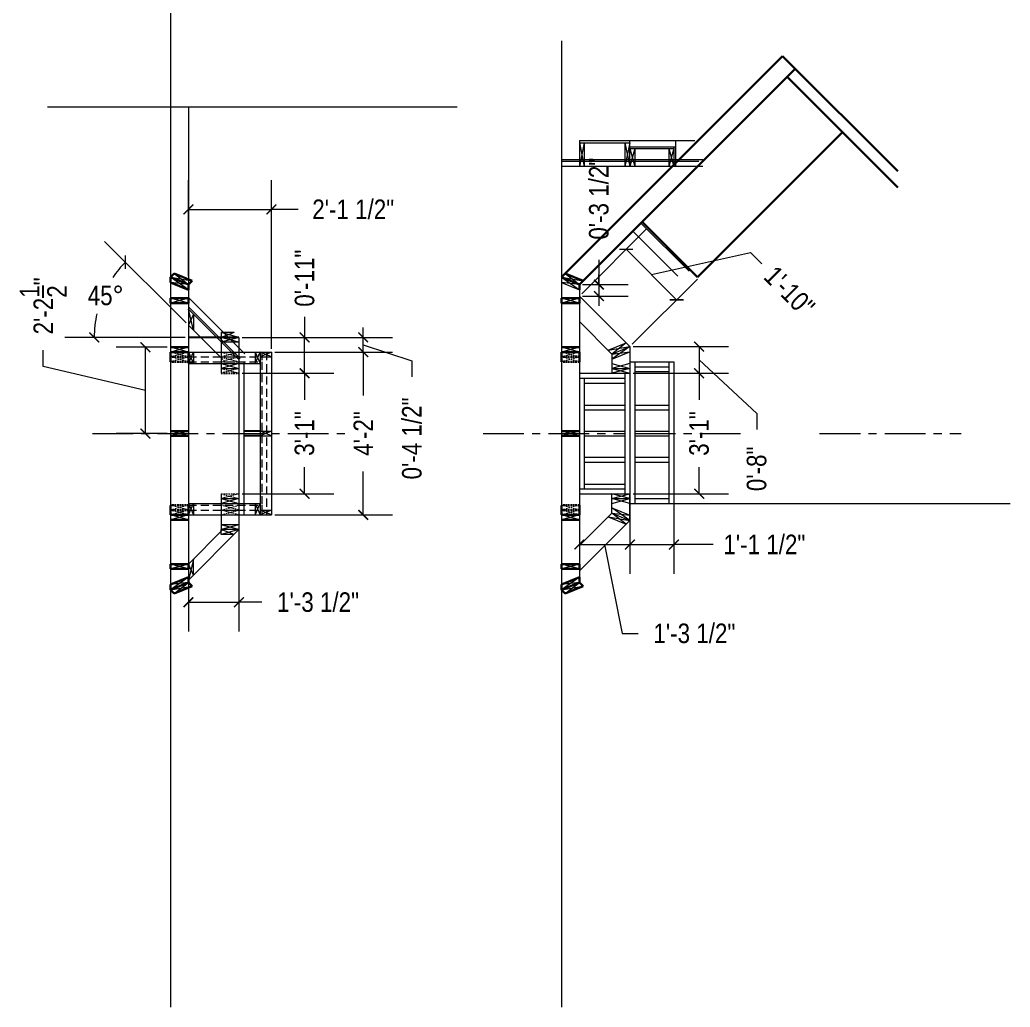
# Model space of a CAD drawing. Header units: inches. Extents: x 22832 to 50984, y 11340 to 27275.
# Drawn here: x 25992.9 to 26296.9, y 12463.8 to 12766.9 of the extents above; entities that cross this region are included whole.
import ezdxf

# ---------------------------------------------------------------- set-up
doc = ezdxf.new("R2010")
doc.units = ezdxf.units.IN
doc.header["$MEASUREMENT"] = 0
doc.linetypes.add('CENTER', pattern=[2, 1.25, -0.25, 0.25, -0.25])
doc.linetypes.add('HIDDEN', pattern=[0.375, 0.25, -0.125])
doc.layers.get('0').update_dxf_attribs({"color": 8, "lineweight": 9})
for name, color, linetype, lineweight in [('BOTTOM PLATES', 7, 'Continuous', 20), ('BOTTOM PLATES @ 1', 7, 'Continuous', 20), ('FIREPLACE FRONT ELEV', 7, 'Continuous', 20), ('WALL FRAMING', 7, 'Continuous', 30)]:
    doc.layers.add(name, color=color, linetype=linetype, lineweight=lineweight)
doc.layers.add('DIMENSIONS', color=3, linetype='Continuous')
doc.layers.add('DIMENSIONS @ 1', color=3, linetype='Continuous')
doc.styles.add('ARCHENTLTD', font='technical.ttf', dxfattribs={"height": 6})
doc.dimstyles.new('ARCHENTLTD', dxfattribs={"dimscale": 0.05, "dimtxt": 6, "dimasz": 3, "dimexe": 9, "dimexo": 1, "dimgap": 2.5, "dimtad": 0, "dimdec": 1, "dimzin": 1, "dimdsep": 46, "dimlunit": 4, "dimtxsty": 'ARCHENTLTD', "dimblk": 'ARCHTICK', "dimcen": 6, "dimclrd": 256, "dimclre": 256, "dimclrt": 256, "dimazin": 0, "dimtfac": 1, "dimtdec": 1, "dimtofl": 0, "dimtmove": 1, "dimatfit": 3, "dimldrblk": 'ARCHTICK', "dimfxl": 1, "dimfrac": 2, "dimtolj": 1, "dimtzin": 0, "dimlwd": 9, "dimlwe": 9, "dimarcsym": 0})

# ---------------------------------------------------------------- blocks, each defined once
blk = doc.blocks.new('_ArchTick')
at = {"color": 0, "linetype": 'ByBlock', "const_width": 0.15}
blk.add_lwpolyline([(-0.5, -0.5), (0.5, 0.5)], dxfattribs=at)
blk = doc.blocks.new('*D75')
at = {"layer": 'DIMENSIONS', "color": 3, "lineweight": 9}
for p, q in [((26000.07, 12660.51), (26000.07, 12665.51)), ((26038.13, 12666.44), (26022.43, 12666.44)), ((26031.43, 12639.94), (26031.43, 12666.44)), ((26031.43, 12653.19), (26000.07, 12660.51)), ((26038.13, 12639.94), (26022.43, 12639.94))]:
    blk.add_line(p, q, dxfattribs=at)
at = {"layer": 'DIMENSIONS', "color": 3, "lineweight": 9, "xscale": 3, "yscale": 3, "zscale": 3}
for p, rotation in [((26031.43, 12666.44), 90), ((26031.43, 12639.94), 270)]:
    blk.add_blockref('_ArchTick', p, dxfattribs=dict(at, rotation=rotation))
at = {"layer": 'DIMENSIONS', "color": 3, "insert": (26000.07, 12679.11), "char_height": 6, "attachment_point": 5, "rotation": 90, "style": 'ARCHENTLTD'}
blk.add_mtext('\\A1;2\'-2{\\H1.000000x;\\S1/2;}"', dxfattribs=at)
blk = doc.blocks.new('*D104')
at = {"layer": 'DIMENSIONS', "color": 3, "lineweight": 9}
for p, q in [((26061.13, 12658.44), (26089.27, 12658.44)), ((26080.27, 12658.44), (26080.27, 12650.28)), ((26080.27, 12621.44), (26080.27, 12629.6)), ((26061.13, 12621.44), (26089.27, 12621.44))]:
    blk.add_line(p, q, dxfattribs=at)
at = {"layer": 'DIMENSIONS', "color": 3, "lineweight": 9, "xscale": 3, "yscale": 3, "zscale": 3}
for p, rotation in [((26080.27, 12658.44), 90), ((26080.27, 12621.44), 270)]:
    blk.add_blockref('_ArchTick', p, dxfattribs=dict(at, rotation=rotation))
at = {"layer": 'DIMENSIONS', "color": 3, "insert": (26080.27, 12639.94), "char_height": 6, "attachment_point": 5, "rotation": 90, "style": 'ARCHENTLTD'}
blk.add_mtext('\\A1;3\'-1"', dxfattribs=at)
blk = doc.blocks.new('*D76')
at = {"layer": 'DIMENSIONS', "color": 3, "lineweight": 9}
for p, q in [((26071.13, 12664.94), (26107.3, 12664.94)), ((26098.3, 12664.94), (26098.3, 12651.64)), ((26098.3, 12614.94), (26098.3, 12628.23)), ((26071.13, 12614.94), (26107.3, 12614.94))]:
    blk.add_line(p, q, dxfattribs=at)
at = {"layer": 'DIMENSIONS', "color": 3, "lineweight": 9, "xscale": 3, "yscale": 3, "zscale": 3}
for p, rotation in [((26098.3, 12664.94), 90), ((26098.3, 12614.94), 270)]:
    blk.add_blockref('_ArchTick', p, dxfattribs=dict(at, rotation=rotation))
at = {"layer": 'DIMENSIONS', "color": 3, "insert": (26098.3, 12639.94), "char_height": 6, "attachment_point": 5, "rotation": 90, "style": 'ARCHENTLTD'}
blk.add_mtext('\\A1;4\'-2"', dxfattribs=at)
blk = doc.blocks.new('*D77')
at = {"layer": 'DIMENSIONS', "color": 3, "lineweight": 9}
for p, q in [((26080.3, 12675.71), (26080.3, 12669.45)), ((26061.13, 12669.45), (26089.3, 12669.45)), ((26080.3, 12658.44), (26080.3, 12669.45)), ((26061.13, 12658.44), (26089.3, 12658.44))]:
    blk.add_line(p, q, dxfattribs=at)
at = {"layer": 'DIMENSIONS', "color": 3, "lineweight": 9, "xscale": 3, "yscale": 3, "zscale": 3}
for p, rotation in [((26080.3, 12669.45), 90), ((26080.3, 12658.44), 270)]:
    blk.add_blockref('_ArchTick', p, dxfattribs=dict(at, rotation=rotation))
at = {"layer": 'DIMENSIONS', "color": 3, "insert": (26080.3, 12687.62), "char_height": 6, "attachment_point": 5, "rotation": 90, "style": 'ARCHENTLTD'}
blk.add_mtext('\\A1;0\'-11"', dxfattribs=at)
blk = doc.blocks.new('*D107')
at = {"layer": 'DIMENSIONS', "color": 3, "lineweight": 9}
for p, q in [((26043.93, 12673.88), (26018.91, 12698.9)), ((26043.63, 12669.45), (26006.71, 12669.45))]:
    blk.add_line(p, q, dxfattribs=at)
for start, end in [(134.9999, 145.6828), (167.1543, 179.9999)]:
    blk.add_arc((26048.36, 12669.45), 32.64, start, end, dxfattribs=at)
at = {"layer": 'DIMENSIONS', "color": 3, "lineweight": 9, "xscale": 3, "yscale": 3, "zscale": 3}
for p, rotation in [((26025.27, 12692.54), 44.99991766276239), ((26015.71, 12669.45), 269.9999176627447)]:
    blk.add_blockref('_ArchTick', p, dxfattribs=dict(at, rotation=rotation))
at = {"layer": 'DIMENSIONS', "color": 3, "insert": (26019.21, 12682.28), "char_height": 6, "attachment_point": 5, "style": 'ARCHENTLTD'}
blk.add_mtext('\\A1;45°', dxfattribs=at)
blk = doc.blocks.new('*D79')
at = {"layer": 'DIMENSIONS', "color": 3, "lineweight": 9}
for p, q in [((26044.63, 12613.94), (26044.63, 12579.14)), ((26060.13, 12613.91), (26060.13, 12579.14)), ((26044.63, 12588.14), (26060.13, 12588.14)), ((26067.21, 12588.14), (26060.13, 12588.14))]:
    blk.add_line(p, q, dxfattribs=at)
at = {"layer": 'DIMENSIONS', "color": 3, "lineweight": 9, "xscale": 3, "yscale": 3, "zscale": 3, "rotation": 180}
blk.add_blockref('_ArchTick', (26044.63, 12588.14), dxfattribs=at)
at = {"layer": 'DIMENSIONS', "color": 3, "lineweight": 9, "xscale": 3, "yscale": 3, "zscale": 3}
blk.add_blockref('_ArchTick', (26060.13, 12588.14), dxfattribs=at)
at = {"layer": 'DIMENSIONS', "color": 3, "insert": (26084.42, 12588.14), "char_height": 6, "attachment_point": 5, "style": 'ARCHENTLTD'}
blk.add_mtext('\\A1;1\'-3 1/2"', dxfattribs=at)
blk = doc.blocks.new('*D106')
at = {"layer": 'DIMENSIONS', "color": 3, "lineweight": 9}
for p, q in [((26044.63, 12688.28), (26044.63, 12717.73)), ((26070.13, 12665.94), (26070.13, 12717.73)), ((26044.63, 12708.73), (26070.13, 12708.73)), ((26078.28, 12708.73), (26070.13, 12708.73))]:
    blk.add_line(p, q, dxfattribs=at)
at = {"layer": 'DIMENSIONS', "color": 3, "lineweight": 9, "xscale": 3, "yscale": 3, "zscale": 3, "rotation": 180}
blk.add_blockref('_ArchTick', (26044.63, 12708.73), dxfattribs=at)
at = {"layer": 'DIMENSIONS', "color": 3, "lineweight": 9, "xscale": 3, "yscale": 3, "zscale": 3}
blk.add_blockref('_ArchTick', (26070.13, 12708.73), dxfattribs=at)
at = {"layer": 'DIMENSIONS', "color": 3, "insert": (26095.21, 12708.73), "char_height": 6, "attachment_point": 5, "style": 'ARCHENTLTD'}
blk.add_mtext('\\A1;2\'-1 1/2"', dxfattribs=at)
blk = doc.blocks.new('*D81')
at = {"layer": 'DIMENSIONS', "color": 3, "lineweight": 9}
for p, q in [((26098.26, 12669.45), (26098.26, 12672.45)), ((26061.13, 12669.45), (26107.26, 12669.45)), ((26098.26, 12664.94), (26098.26, 12669.45)), ((26098.26, 12667.19), (26113.24, 12662.29)), ((26071.13, 12664.94), (26107.26, 12664.94)), ((26098.26, 12664.94), (26098.26, 12661.94)), ((26113.24, 12662.29), (26113.24, 12657.29))]:
    blk.add_line(p, q, dxfattribs=at)
at = {"layer": 'DIMENSIONS', "color": 3, "lineweight": 9, "xscale": 3, "yscale": 3, "zscale": 3}
for p, rotation in [((26098.26, 12669.45), 270), ((26098.26, 12664.94), 90)]:
    blk.add_blockref('_ArchTick', p, dxfattribs=dict(at, rotation=rotation))
at = {"layer": 'DIMENSIONS', "color": 3, "insert": (26113.24, 12638.42), "char_height": 6, "attachment_point": 5, "rotation": 90, "style": 'ARCHENTLTD'}
blk.add_mtext('\\A1;0\'-4 1/2"', dxfattribs=at)
blk = doc.blocks.new('*D105')
at = {"layer": 'BOTTOM PLATES', "color": 3, "lineweight": 9}
for p, q in [((26181.13, 12658.44), (26210.4, 12658.44)), ((26201.4, 12658.44), (26201.4, 12650.28)), ((26201.4, 12621.44), (26201.4, 12629.6)), ((26181.13, 12621.44), (26210.4, 12621.44))]:
    blk.add_line(p, q, dxfattribs=at)
at = {"layer": 'BOTTOM PLATES', "color": 3, "lineweight": 9, "xscale": 3, "yscale": 3, "zscale": 3}
for p, rotation in [((26201.4, 12658.44), 89.99944691610516), ((26201.4, 12621.44), 269.9994469161052)]:
    blk.add_blockref('_ArchTick', p, dxfattribs=dict(at, rotation=rotation))
at = {"layer": 'BOTTOM PLATES', "color": 3, "insert": (26201.4, 12639.94), "char_height": 6, "attachment_point": 5, "rotation": 89.9994, "style": 'ARCHENTLTD'}
blk.add_mtext('\\A1;3\'-1"', dxfattribs=at)
blk = doc.blocks.new('*D108')
at = {"layer": 'DIMENSIONS', "color": 3, "lineweight": 9}
for p, q in [((26164.64, 12620.44), (26164.64, 12596.85)), ((26180.13, 12620.41), (26180.13, 12596.85)), ((26164.64, 12605.85), (26180.13, 12605.85)), ((26172.38, 12605.85), (26177.73, 12578.56)), ((26177.73, 12578.56), (26182.73, 12578.56))]:
    blk.add_line(p, q, dxfattribs=at)
at = {"layer": 'DIMENSIONS', "color": 3, "lineweight": 9, "xscale": 3, "yscale": 3, "zscale": 3, "rotation": 180}
blk.add_blockref('_ArchTick', (26164.64, 12605.85), dxfattribs=at)
at = {"layer": 'DIMENSIONS', "color": 3, "lineweight": 9, "xscale": 3, "yscale": 3, "zscale": 3}
blk.add_blockref('_ArchTick', (26180.13, 12605.85), dxfattribs=at)
at = {"layer": 'DIMENSIONS', "color": 3, "insert": (26199.94, 12578.56), "char_height": 6, "attachment_point": 5, "style": 'ARCHENTLTD'}
blk.add_mtext('\\A1;1\'-3 1/2"', dxfattribs=at)
blk = doc.blocks.new('*D109')
at = {"layer": 'DIMENSIONS', "color": 3, "lineweight": 9}
for p, q in [((26180.13, 12620.44), (26180.13, 12596.85)), ((26193.63, 12620.44), (26193.63, 12596.85)), ((26180.13, 12605.85), (26193.63, 12605.85)), ((26205.68, 12605.85), (26193.63, 12605.85))]:
    blk.add_line(p, q, dxfattribs=at)
at = {"layer": 'DIMENSIONS', "color": 3, "lineweight": 9, "xscale": 3, "yscale": 3, "zscale": 3, "rotation": 180}
blk.add_blockref('_ArchTick', (26180.13, 12605.85), dxfattribs=at)
at = {"layer": 'DIMENSIONS', "color": 3, "lineweight": 9, "xscale": 3, "yscale": 3, "zscale": 3}
blk.add_blockref('_ArchTick', (26193.63, 12605.85), dxfattribs=at)
at = {"layer": 'DIMENSIONS', "color": 3, "insert": (26221.42, 12605.85), "char_height": 6, "attachment_point": 5, "style": 'ARCHENTLTD'}
blk.add_mtext('\\A1;1\'-1 1/2"', dxfattribs=at)
blk = doc.blocks.new('*D115')
at = {"layer": 'DIMENSIONS', "lineweight": 9}
for p, q in [((26170.63, 12693.24), (26170.63, 12685.66)), ((26170.63, 12685.66), (26170.63, 12688.66)), ((26165.63, 12685.66), (26179.63, 12685.66)), ((26170.63, 12685.66), (26170.63, 12682.12)), ((26165.63, 12682.12), (26179.63, 12682.12)), ((26170.63, 12682.12), (26170.63, 12679.12))]:
    blk.add_line(p, q, dxfattribs=at)
at = {"layer": 'DIMENSIONS', "lineweight": 9, "xscale": 3, "yscale": 3, "zscale": 3}
for p, rotation in [((26170.63, 12685.66), 270), ((26170.63, 12682.12), 90)]:
    blk.add_blockref('_ArchTick', p, dxfattribs=dict(at, rotation=rotation))
at = {"layer": 'DIMENSIONS', "insert": (26170.63, 12712.02), "char_height": 6, "attachment_point": 5, "rotation": 90, "style": 'ARCHENTLTD'}
blk.add_mtext('\\A1;0\'-3 1/2"', dxfattribs=at)
blk = doc.blocks.new('*D134')
at = {"layer": 'DIMENSIONS', "lineweight": 9}
for p, q in [((26165.34, 12682.83), (26185.35, 12702.84)), ((26178.99, 12696.48), (26194.49, 12680.98)), ((26186.74, 12688.73), (26217.14, 12695.53)), ((26217.14, 12695.53), (26220.68, 12692)), ((26180.84, 12667.33), (26200.85, 12687.34))]:
    blk.add_line(p, q, dxfattribs=at)
at = {"layer": 'DIMENSIONS', "lineweight": 9, "xscale": 3, "yscale": 3, "zscale": 3}
for p, rotation in [((26178.99, 12696.48), 134.9999176627651), ((26194.49, 12680.98), 314.999917662765)]:
    blk.add_blockref('_ArchTick', p, dxfattribs=dict(at, rotation=rotation))
at = {"layer": 'DIMENSIONS', "insert": (26229.08, 12683.59), "char_height": 6, "attachment_point": 5, "rotation": 314.9999, "style": 'ARCHENTLTD'}
blk.add_mtext('\\A1;1\'-10"', dxfattribs=at)
blk = doc.blocks.new('*D135')
at = {"layer": 'DIMENSIONS', "lineweight": 9}
for p, q in [((26181.13, 12666.62), (26210.4, 12666.62)), ((26201.4, 12666.62), (26201.4, 12658.44)), ((26201.4, 12662.53), (26219.06, 12646.13)), ((26181.13, 12658.44), (26210.4, 12658.44)), ((26219.06, 12646.13), (26219.06, 12641.13))]:
    blk.add_line(p, q, dxfattribs=at)
at = {"layer": 'DIMENSIONS', "lineweight": 9, "xscale": 3, "yscale": 3, "zscale": 3}
for p, rotation in [((26201.4, 12666.62), 90), ((26201.4, 12658.44), 270)]:
    blk.add_blockref('_ArchTick', p, dxfattribs=dict(at, rotation=rotation))
at = {"layer": 'DIMENSIONS', "insert": (26219.06, 12629.09), "char_height": 6, "attachment_point": 5, "rotation": 90, "style": 'ARCHENTLTD'}
blk.add_mtext('\\A1;0\'-8"', dxfattribs=at)

msp = doc.modelspace()

# ---------------------------------------------------------------- linework, layer by layer
at = {"layer": 'BOTTOM PLATES', "color": 1}
for p, q in [((26039.13445, 12816.04889), (26039.13445, 12463.82606)), ((26159.13445, 12760.48029), (26159.13445, 12463.82606))]:
    msp.add_line(p, q, dxfattribs=at)
at = {"layer": 'BOTTOM PLATES', "color": 7}
for p, q in [((26001.39182, 12740.25799), (26127.09688, 12740.25799)), ((26164.63445, 12729.17605), (26166.13457, 12721.92605)), ((26166.13457, 12729.17605), (26164.63445, 12721.92605)), ((26178.63472, 12729.17603), (26180.13484, 12721.92603)), ((26180.13484, 12729.17603), (26178.63472, 12721.92603)), ((26180.13484, 12721.92603), (26180.13484, 12729.92605)), ((26194.1348, 12729.92605), (26194.1348, 12721.92605)), ((26181.63484, 12727.42605), (26180.13483, 12721.92605)), ((26180.13484, 12727.42605), (26181.63483, 12721.92605)), ((26193.6348, 12727.42605), (26192.13479, 12721.92605)), ((26192.1348, 12727.42605), (26193.63479, 12721.92605)), ((26173.4865, 12665.49376), (26178.98658, 12667.77185)), ((26173.4865, 12665.49376), (26180.13455, 12666.62376)), ((26178.98656, 12667.77184), (26174.63456, 12664.3457)), ((26174.63456, 12664.3457), (26180.13463, 12666.62379)), ((26180.13455, 12666.62376), (26174.63456, 12662.72212)), ((26174.63456, 12662.72212), (26180.13455, 12665.00018)), ((26174.63456, 12664.3457), (26180.13454, 12665.00018)), ((26174.63454, 12661.43682), (26180.13454, 12659.93679)), ((26180.13454, 12661.43679), (26174.63454, 12659.93682)), ((26174.63454, 12659.93682), (26180.13454, 12658.43679)), ((26180.13454, 12659.93679), (26174.63454, 12658.43682)), ((26166.13439, 12647.18761), (26178.63439, 12647.18751)), ((26166.1344, 12648.68761), (26178.63439, 12648.68751)), ((26181.63439, 12648.68748), (26192.13459, 12648.6874)), ((26181.63439, 12647.18748), (26192.13458, 12647.1874)), ((26166.13433, 12639.18761), (26178.63438, 12639.18751)), ((26166.13434, 12640.68761), (26178.63438, 12640.68751)), ((26181.63438, 12640.68748), (26192.13452, 12640.6874)), ((26181.63438, 12639.18748), (26192.13451, 12639.1874)), ((26166.13427, 12632.68761), (26178.63437, 12632.68751)), ((26181.63437, 12632.68748), (26192.13446, 12632.6874)), ((26166.13426, 12631.18761), (26178.63437, 12631.18751)), ((26181.63437, 12631.18748), (26192.13445, 12631.1874)), ((26174.63435, 12618.43824), (26180.13436, 12619.93821)), ((26174.63436, 12619.93824), (26180.13437, 12621.43821)), ((26180.13435, 12618.43821), (26174.63436, 12619.93824)), ((26180.13436, 12619.93821), (26174.63437, 12621.43824)), ((26174.63435, 12617.15293), (26180.13433, 12614.87482)), ((26180.1343, 12613.25124), (26174.63435, 12617.15293)), ((26173.48627, 12614.3813), (26178.98632, 12612.10316)), ((26173.48627, 12614.3813), (26180.1343, 12613.25124)), ((26174.63434, 12615.52935), (26180.13439, 12613.25121)), ((26178.9863, 12612.10317), (26174.63434, 12615.52935)), ((26174.63434, 12615.52935), (26180.13432, 12614.87482))]:
    msp.add_line(p, q, dxfattribs=at)
at = {"layer": 'BOTTOM PLATES'}
for p, q in [((26044.63466, 12740.25799), (26044.63457, 12680.00258)), ((26164.63445, 12729.92605), (26164.63444, 12721.92669)), ((26166.13457, 12729.17605), (26166.13456, 12721.92605)), ((26178.63484, 12729.17605), (26178.63483, 12721.92605)), ((26181.63484, 12727.42605), (26181.63483, 12721.92605)), ((26192.1348, 12727.42605), (26192.13479, 12721.92605)), ((26193.6348, 12727.92605), (26193.63479, 12721.92605)), ((26181.05546, 12702.07992), (26194.85447, 12688.28087)), ((26183.53033, 12704.55479), (26198.35447, 12689.73061)), ((26039.13455, 12687.93762), (26039.13435, 12591.93757)), ((26159.13441, 12687.93762), (26159.13421, 12591.93757)), ((26044.63458, 12685.65943), (26044.63445, 12594.21565)), ((26164.63444, 12685.65943), (26164.63431, 12594.21565)), ((26164.63444, 12684.95232), (26164.63444, 12680.00258)), ((26044.634, 12681.65904), (26061.90181, 12664.39118)), ((26164.63457, 12682.1239), (26180.13455, 12666.62388)), ((26044.63399, 12678.12351), (26060.13404, 12662.62342)), ((26046.13398, 12671.67376), (26044.63399, 12678.12351)), ((26044.634, 12678.83061), (26060.48759, 12662.97697)), ((26046.13399, 12676.6235), (26044.63399, 12673.17376)), ((26046.13399, 12676.6235), (26046.13398, 12671.67376)), ((26044.63399, 12673.17376), (26055.18429, 12662.62342)), ((26164.63456, 12674.34573), (26174.63456, 12664.3457)), ((26054.63462, 12669.45224), (26054.63461, 12658.43746)), ((26058.63462, 12670.95224), (26054.63462, 12670.95224)), ((26054.63462, 12670.95224), (26054.63462, 12669.45224)), ((26058.63462, 12670.95224), (26054.63462, 12669.45224)), ((26060.13462, 12669.45224), (26054.63462, 12670.95224)), ((26060.13462, 12669.45224), (26054.63462, 12669.45224)), ((26060.13462, 12669.45224), (26054.63462, 12667.95224)), ((26060.13462, 12667.95224), (26054.63462, 12669.45224)), ((26060.13462, 12669.45224), (26060.13461, 12658.43745)), ((26060.13462, 12667.95224), (26054.63462, 12667.95224)), ((26180.13455, 12666.62388), (26180.13454, 12658.43679)), ((26044.63462, 12664.93747), (26070.13462, 12664.93737)), ((26070.13462, 12664.93737), (26070.13341, 12614.93743)), ((26174.63456, 12664.3457), (26174.63455, 12658.43682)), ((26044.63461, 12661.43747), (26066.63343, 12661.43769)), ((26054.63461, 12661.43746), (26060.13461, 12659.93745)), ((26060.13461, 12661.43745), (26054.63461, 12659.93746)), ((26054.63461, 12659.93746), (26060.13461, 12659.93745)), ((26060.13461, 12661.96535), (26060.13349, 12614.90958)), ((26061.6346, 12661.96535), (26061.63348, 12614.90958)), ((26181.63441, 12661.93682), (26181.63435, 12618.43831)), ((26192.13441, 12661.93681), (26192.13435, 12618.43831)), ((26193.63441, 12661.93681), (26193.63435, 12618.43831)), ((26178.6344, 12658.4368), (26178.63435, 12621.43822)), ((26180.1344, 12658.43679), (26180.13435, 12618.43831)), ((26054.63455, 12621.43746), (26054.63454, 12610.4227)), ((26054.63455, 12619.93746), (26060.13455, 12619.93745)), ((26054.63455, 12619.93746), (26060.13455, 12618.43745)), ((26060.13455, 12619.93745), (26054.63455, 12618.43746)), ((26060.13455, 12621.43745), (26060.13454, 12610.42271)), ((26174.63434, 12615.52935), (26174.63438, 12621.43824)), ((26180.13431, 12613.25113), (26180.13437, 12621.43821)), ((26044.63455, 12618.43747), (26066.6326, 12618.43733)), ((26044.63454, 12614.93747), (26060.13454, 12614.93745)), ((26044.63462, 12614.93747), (26070.13341, 12614.93743)), ((26054.63461, 12616.43749), (26060.13461, 12616.4375)), ((26164.63425, 12605.52942), (26174.63434, 12615.52935)), ((26060.13462, 12611.92271), (26054.63462, 12611.9227)), ((26060.13462, 12611.92271), (26054.63462, 12610.4227)), ((26060.13462, 12610.42271), (26054.63462, 12611.9227)), ((26164.63419, 12597.75124), (26180.13431, 12613.25113)), ((26044.63457, 12599.87237), (26055.18487, 12610.4227)), ((26044.63458, 12594.92262), (26060.13462, 12610.42271)), ((26060.13462, 12610.42271), (26054.63454, 12610.4227)), ((26060.13462, 12610.42271), (26054.63462, 12608.9227)), ((26054.63462, 12608.9227), (26054.63462, 12610.4227)), ((26058.63462, 12608.92271), (26054.63462, 12610.4227)), ((26058.63462, 12608.92271), (26054.63462, 12608.9227)), ((26046.13457, 12596.42262), (26044.63457, 12599.87237)), ((26046.13457, 12601.37237), (26044.63458, 12594.92262)), ((26046.13457, 12596.42262), (26046.13457, 12601.37237))]:
    msp.add_line(p, q, dxfattribs=at)
at = {"layer": 'BOTTOM PLATES', "color": 6, "linetype": 'Continuous', "ltscale": 6}
for p, q in [((26202.54664, 12723.92605), (26159.13445, 12723.92605)), ((26201.28085, 12723.42605), (26159.13445, 12723.42605)), ((26202.54664, 12721.92605), (26159.13445, 12721.92605))]:
    msp.add_line(p, q, dxfattribs=at)
at = {"layer": 'BOTTOM PLATES', "linetype": 'HIDDEN', "ltscale": 10}
for p, q in [((26044.63461, 12663.43747), (26067.13461, 12663.43744)), ((26067.13462, 12664.93738), (26067.13454, 12661.96534)), ((26068.63462, 12664.93737), (26068.63341, 12614.93747)), ((26044.63454, 12661.96537), (26067.13454, 12661.96534)), ((26067.13454, 12661.96534), (26067.13348, 12617.90961)), ((26044.63454, 12617.90957), (26067.13454, 12617.90961)), ((26067.13348, 12617.90961), (26067.13341, 12614.93751)), ((26044.63461, 12616.43747), (26067.13461, 12616.43751))]:
    msp.add_line(p, q, dxfattribs=at)
at = {"layer": 'BOTTOM PLATES', "linetype": 'HIDDEN', "ltscale": 2}
for p, q in [((26060.13462, 12664.93745), (26054.63461, 12663.43746)), ((26054.63461, 12663.43746), (26060.13461, 12663.43745)), ((26054.63461, 12663.43746), (26060.13461, 12661.93745)), ((26060.13461, 12663.43745), (26054.63461, 12661.93746)), ((26054.63462, 12664.93746), (26060.13461, 12663.43745)), ((26054.63461, 12661.93746), (26060.13461, 12661.93745)), ((26054.63461, 12659.93746), (26060.13461, 12658.43745)), ((26060.13461, 12659.93745), (26054.63461, 12658.43746)), ((26054.63455, 12621.43746), (26060.13455, 12621.43743)), ((26054.63455, 12621.43746), (26060.13455, 12619.93745)), ((26060.13455, 12621.43745), (26054.63455, 12619.93746)), ((26060.13461, 12616.43754), (26054.63461, 12617.93753)), ((26054.63461, 12616.40959), (26060.13461, 12617.90959)), ((26060.13462, 12614.9375), (26054.63461, 12616.43749)), ((26054.63462, 12614.93749), (26060.13461, 12616.4375))]:
    msp.add_line(p, q, dxfattribs=at)
at = {"layer": 'BOTTOM PLATES', "linetype": 'Continuous', "ltscale": 2}
for p, q in [((26174.63454, 12659.93682), (26180.13454, 12659.93679)), ((26180.13454, 12661.93682), (26193.63441, 12661.93681)), ((26181.6344, 12660.43681), (26192.13466, 12660.43676)), ((26164.6344, 12658.43687), (26180.13454, 12658.43674)), ((26164.6344, 12656.93687), (26178.6344, 12656.9368)), ((26181.6344, 12658.93682), (26192.13464, 12658.93675)), ((26166.13424, 12655.43687), (26178.6344, 12655.4368)), ((26164.63412, 12622.93837), (26178.63435, 12622.93822)), ((26166.13442, 12624.43838), (26178.63436, 12624.43823)), ((26164.63411, 12621.43837), (26180.13435, 12621.43807)), ((26174.63436, 12619.93824), (26180.13436, 12619.93821)), ((26181.63437, 12621.43832), (26192.13441, 12621.43819)), ((26181.63437, 12619.93831), (26192.1344, 12619.93819)), ((26180.13435, 12618.43831), (26296.88308, 12618.43834))]:
    msp.add_line(p, q, dxfattribs=at)
at = {"layer": 'DIMENSIONS', "color": 1}
msp.add_line((26060.13462, 12669.45224), (26044.63455, 12669.45226), dxfattribs=at)
at = {"layer": 'DIMENSIONS', "linetype": 'HIDDEN', "ltscale": 2}
msp.add_line((26054.63461, 12658.43746), (26060.13468, 12658.43743), dxfattribs=at)
at = {"layer": 'DIMENSIONS'}
for p, q in [((26066.63349, 12639.18739), (26061.63406, 12639.18751)), ((26066.63303, 12640.68752), (26061.63409, 12640.68764))]:
    msp.add_line(p, q, dxfattribs=at)
at = {"layer": 'FIREPLACE FRONT ELEV'}
for p, q in [((26164.63445, 12729.92605), (26200.07542, 12729.92605)), ((26164.63445, 12729.17605), (26180.13484, 12729.17605)), ((26180.13484, 12727.92605), (26194.1348, 12727.92605)), ((26180.13484, 12727.42605), (26193.6348, 12727.42605)), ((26159.13431, 12686.31404), (26164.63444, 12684.03584)), ((26044.63454, 12661.43747), (26046.13462, 12664.93747)), ((26044.63461, 12664.93742), (26046.13462, 12661.43747)), ((26046.13462, 12664.93747), (26046.13462, 12661.43747)), ((26065.13342, 12661.43753), (26066.63349, 12664.93753)), ((26065.13353, 12664.93739), (26065.13348, 12661.43767)), ((26065.13349, 12664.93748), (26066.63349, 12661.43753)), ((26066.63349, 12664.93753), (26066.63256, 12616.43752)), ((26066.63349, 12664.93753), (26070.13401, 12664.93746)), ((26066.63349, 12664.93753), (26066.63349, 12661.43753)), ((26066.63349, 12663.43753), (26070.13399, 12663.43744)), ((26046.13462, 12661.43747), (26044.63454, 12661.43747)), ((26166.13423, 12656.93686), (26166.13443, 12622.93836)), ((26066.63349, 12640.68739), (26066.63349, 12639.18739)), ((26066.63349, 12640.68739), (26070.13401, 12640.68732)), ((26066.63349, 12639.18739), (26070.13399, 12639.18731)), ((26070.13401, 12640.68741), (26070.13401, 12639.18739)), ((26044.63461, 12614.93753), (26046.13469, 12618.43752)), ((26044.63469, 12618.43747), (26046.13469, 12614.93753)), ((26046.13466, 12618.43746), (26046.13469, 12614.93753)), ((26065.13345, 12614.93728), (26066.63352, 12618.43728)), ((26065.13356, 12618.43714), (26065.13351, 12614.93742)), ((26065.13352, 12618.43723), (26066.63352, 12614.93728)), ((26066.63346, 12616.43752), (26066.63346, 12614.93752)), ((26066.63346, 12616.43752), (26070.13397, 12616.43745)), ((26066.63346, 12614.93752), (26070.13396, 12614.93743))]:
    msp.add_line(p, q, dxfattribs=at)
at = {"layer": 'FIREPLACE FRONT ELEV', "color": 1, "linetype": 'CENTER', "ltscale": 10}
for p, q in [((26015.13445, 12639.93755), (26094.13401, 12639.93769)), ((26135.13431, 12639.93755), (26178.63438, 12639.93763)), ((26181.63438, 12639.93764), (26214.13388, 12639.93769)), ((26238.3829, 12639.93755), (26281.88296, 12639.93763))]:
    msp.add_line(p, q, dxfattribs=at)
at = {"layer": 'WALL FRAMING'}
for p, q in [((26159.13458, 12687.93734), (26227.01703, 12755.81939)), ((26227.01718, 12755.82027), (26262.38303, 12720.45422)), ((26164.63458, 12685.65915), (26230.90662, 12751.93081)), ((26228.43174, 12749.45594), (26262.38303, 12715.50446)), ((26039.13471, 12686.31375), (26039.13472, 12687.93734)), ((26039.13472, 12687.93734), (26040.28277, 12689.08538)), ((26044.63471, 12685.65915), (26039.13472, 12687.93734)), ((26045.78277, 12686.80719), (26040.28277, 12689.08538)), ((26044.63471, 12685.65915), (26045.78277, 12686.80719)), ((26159.13445, 12687.93761), (26164.63444, 12685.65943)), ((26165.78263, 12686.80719), (26160.28264, 12689.08538)), ((26044.63471, 12684.03556), (26039.13471, 12686.31375)), ((26044.63471, 12684.03556), (26044.63471, 12685.65915)), ((26164.63444, 12685.65943), (26164.63444, 12684.03584)), ((26044.63457, 12681.50258), (26039.13457, 12681.50258)), ((26039.13457, 12680.00258), (26039.13457, 12681.45098)), ((26044.63457, 12680.00258), (26044.63457, 12681.50258)), ((26159.13443, 12680.00258), (26159.13443, 12681.45098)), ((26164.63444, 12681.50258), (26159.13444, 12681.50258)), ((26164.63444, 12680.00258), (26164.63444, 12681.50258)), ((26044.63457, 12680.00258), (26039.13457, 12680.00258)), ((26164.63444, 12680.00258), (26159.13444, 12680.00258)), ((26044.63448, 12666.43745), (26039.13448, 12666.43745)), ((26164.63434, 12666.43745), (26159.13434, 12666.43745)), ((26044.63448, 12664.93745), (26039.13448, 12664.93745)), ((26039.13454, 12661.98909), (26039.13454, 12663.43749)), ((26044.63461, 12664.93747), (26039.13461, 12664.93747)), ((26039.13461, 12663.48907), (26039.13461, 12664.93747)), ((26044.63454, 12661.93749), (26044.63454, 12663.43749)), ((26044.63461, 12663.43747), (26044.63461, 12664.93747)), ((26164.63434, 12664.93745), (26159.13434, 12664.93745)), ((26159.13441, 12661.98909), (26159.13441, 12663.43749)), ((26164.63448, 12664.93747), (26159.13448, 12664.93747)), ((26159.13448, 12663.48907), (26159.13448, 12664.93747)), ((26164.63441, 12661.93749), (26164.63441, 12663.43749)), ((26164.63448, 12663.43747), (26164.63448, 12664.93747)), ((26044.6346, 12639.18747), (26039.1346, 12639.18747)), ((26044.63463, 12640.68745), (26039.13463, 12640.68745)), ((26164.63446, 12639.18747), (26159.13446, 12639.18747)), ((26164.6345, 12640.68745), (26159.1345, 12640.68745)), ((26039.13454, 12617.88586), (26039.13454, 12616.43745)), ((26044.63454, 12617.93745), (26044.63454, 12616.43745)), ((26159.13441, 12617.88586), (26159.13441, 12616.43745)), ((26164.63441, 12617.93745), (26164.63441, 12616.43745)), ((26044.63448, 12614.93749), (26039.13448, 12614.93749)), ((26039.13461, 12616.38588), (26039.13461, 12614.93747)), ((26044.63461, 12614.93747), (26039.13461, 12614.93747)), ((26044.63461, 12616.43747), (26044.63461, 12614.93747)), ((26164.63434, 12614.93749), (26159.13434, 12614.93749)), ((26159.13448, 12616.38588), (26159.13448, 12614.93747)), ((26164.63448, 12614.93747), (26159.13448, 12614.93747)), ((26164.63448, 12616.43747), (26164.63448, 12614.93747)), ((26044.63448, 12613.43749), (26039.13448, 12613.43749)), ((26164.63434, 12613.43749), (26159.13434, 12613.43749)), ((26044.63445, 12599.87225), (26039.13445, 12599.87225)), ((26039.13445, 12598.42385), (26039.13445, 12599.87225)), ((26044.63445, 12598.37225), (26044.63445, 12599.87225)), ((26164.63432, 12599.87225), (26159.13432, 12599.87225)), ((26159.13432, 12598.42385), (26159.13432, 12599.87225)), ((26164.63432, 12598.37225), (26164.63432, 12599.87225)), ((26044.63445, 12598.37225), (26039.13445, 12598.37225)), ((26044.63458, 12595.83937), (26039.13458, 12593.5612)), ((26044.63458, 12595.83937), (26044.63458, 12594.21578)), ((26164.63432, 12598.37225), (26159.13432, 12598.37225)), ((26164.63445, 12595.83937), (26159.13445, 12593.5612)), ((26164.63445, 12595.83937), (26164.63445, 12594.21578)), ((26044.63458, 12594.21578), (26039.13458, 12591.93761)), ((26039.13458, 12593.5612), (26039.13458, 12591.93761)), ((26045.78263, 12593.06773), (26040.28263, 12590.78956)), ((26044.63458, 12594.21578), (26045.78263, 12593.06773)), ((26164.63445, 12594.21578), (26159.13445, 12591.93761)), ((26159.13445, 12593.5612), (26159.13445, 12591.93761)), ((26165.7825, 12593.06773), (26160.2825, 12590.78956)), ((26164.63445, 12594.21578), (26165.7825, 12593.06773)), ((26039.13458, 12591.93761), (26040.28263, 12590.78956)), ((26159.13445, 12591.93761), (26160.2825, 12590.78956))]:
    msp.add_line(p, q, dxfattribs=at)
at = {"layer": 'WALL FRAMING', "color": 6}
for p, q in [((26200.8544, 12687.93773), (26245.40226, 12732.48533)), ((26183.88389, 12704.90834), (26200.8544, 12687.93773))]:
    msp.add_line(p, q, dxfattribs=at)
at = {"layer": 'WALL FRAMING', "lineweight": 9}
for p, q in [((26044.63471, 12684.03556), (26039.13472, 12687.93734)), ((26039.13472, 12687.93734), (26045.78277, 12686.80719)), ((26040.28277, 12689.08538), (26044.63471, 12685.65915)), ((26159.13444, 12687.93762), (26164.63444, 12684.03584)), ((26159.13458, 12687.93734), (26165.78263, 12686.80719)), ((26160.28264, 12689.08538), (26164.63458, 12685.65915)), ((26044.63471, 12685.65915), (26039.13471, 12686.31375)), ((26164.63444, 12685.65943), (26159.13445, 12686.31402)), ((26044.63457, 12680.00258), (26039.13457, 12681.50258)), ((26044.63457, 12681.50258), (26039.13457, 12680.00258)), ((26164.63444, 12680.00258), (26159.13444, 12681.50258)), ((26164.63444, 12681.50258), (26159.13444, 12680.00258)), ((26044.63448, 12664.93745), (26039.13448, 12666.43745)), ((26044.63448, 12666.43745), (26039.13448, 12664.93745)), ((26164.63434, 12664.93745), (26159.13434, 12666.43745)), ((26164.63434, 12666.43745), (26159.13434, 12664.93745)), ((26070.13401, 12663.43746), (26066.63349, 12664.93753)), ((26070.13401, 12664.93746), (26066.63349, 12663.43753)), ((26044.6346, 12639.18747), (26039.1346, 12640.68747)), ((26044.6346, 12640.68747), (26039.1346, 12639.18747)), ((26070.13401, 12639.18733), (26066.63349, 12640.68739)), ((26070.13401, 12640.68732), (26066.63349, 12639.18739)), ((26164.63446, 12639.18747), (26159.13446, 12640.68747)), ((26164.63446, 12640.68747), (26159.13446, 12639.18747)), ((26044.63448, 12614.93749), (26039.13448, 12613.43749)), ((26044.63448, 12613.43749), (26039.13448, 12614.93749)), ((26070.13398, 12614.93746), (26066.63346, 12616.43752)), ((26070.13397, 12616.43745), (26066.63346, 12614.93752)), ((26164.63434, 12614.93749), (26159.13434, 12613.43749)), ((26164.63434, 12613.43749), (26159.13434, 12614.93749)), ((26044.63445, 12598.37225), (26039.13445, 12599.87225)), ((26044.63445, 12599.87225), (26039.13445, 12598.37225)), ((26164.63432, 12598.37225), (26159.13432, 12599.87225)), ((26164.63432, 12599.87225), (26159.13432, 12598.37225)), ((26044.63458, 12595.83937), (26039.13458, 12591.93761)), ((26164.63445, 12595.83937), (26159.13445, 12591.93761)), ((26044.63458, 12594.21578), (26039.13458, 12593.5612)), ((26039.13458, 12591.93761), (26045.78263, 12593.06773)), ((26040.28263, 12590.78956), (26044.63458, 12594.21578)), ((26164.63445, 12594.21578), (26159.13445, 12593.5612)), ((26159.13445, 12591.93761), (26165.7825, 12593.06773)), ((26160.2825, 12590.78956), (26164.63445, 12594.21578))]:
    msp.add_line(p, q, dxfattribs=at)
at = {"layer": 'WALL FRAMING', "linetype": 'HIDDEN', "lineweight": 9, "ltscale": 2}
for p, q in [((26044.63454, 12661.93749), (26039.13454, 12663.43749)), ((26044.63454, 12663.43749), (26039.13454, 12661.93749)), ((26044.63461, 12663.43747), (26039.13461, 12664.93747)), ((26044.63461, 12664.93747), (26039.13461, 12663.43747)), ((26164.63441, 12661.93749), (26159.13441, 12663.43749)), ((26164.63441, 12663.43749), (26159.13441, 12661.93749)), ((26164.63448, 12663.43747), (26159.13448, 12664.93747)), ((26164.63448, 12664.93747), (26159.13448, 12663.43747)), ((26044.63454, 12617.93745), (26039.13454, 12616.43745)), ((26044.63454, 12616.43745), (26039.13454, 12617.93745)), ((26164.63441, 12617.93745), (26159.13441, 12616.43745)), ((26164.63441, 12616.43745), (26159.13441, 12617.93745)), ((26044.63461, 12616.43747), (26039.13461, 12614.93747)), ((26044.63461, 12614.93747), (26039.13461, 12616.43747)), ((26164.63448, 12616.43747), (26159.13448, 12614.93747)), ((26164.63448, 12614.93747), (26159.13448, 12616.43747))]:
    msp.add_line(p, q, dxfattribs=at)
at = {"layer": 'WALL FRAMING', "linetype": 'HIDDEN', "ltscale": 2}
for p, q in [((26044.63461, 12663.43747), (26039.13461, 12663.43747)), ((26164.63448, 12663.43747), (26159.13448, 12663.43747)), ((26044.63454, 12661.93749), (26039.13454, 12661.93749)), ((26164.63441, 12661.93749), (26159.13441, 12661.93749)), ((26044.63454, 12617.93745), (26039.13454, 12617.93745)), ((26164.63441, 12617.93745), (26159.13441, 12617.93745)), ((26044.63461, 12616.43747), (26039.13461, 12616.43747)), ((26164.63448, 12616.43747), (26159.13448, 12616.43747))]:
    msp.add_line(p, q, dxfattribs=at)

# ---------------------------------------------------------------- dimensions: what is measured, and where the dimension line sits
at = {"layer": 'BOTTOM PLATES @ 1', "color": 7}
dim = msp.add_aligned_dim(p1=(26180.13471, 12658.43663), p2=(26180.13436, 12621.4382), distance=21.26338, dimstyle='ARCHENTLTD', override={"dimscale": 1, "dimclrd": 3, "dimclre": 3, "dimclrt": 3, "dimtix": 0, "dimtofl": 0, "dimtmove": 1, "dimatfit": 3}, dxfattribs=at)
dim.commit()
dim.dimension.update_dxf_attribs({"geometry": '*D105', "text_midpoint": (26201.39792, 12639.93721)})
at = {"layer": 'DIMENSIONS @ 1', "color": 3}
dim = msp.add_linear_dim(base=(26170.63276, 12682.1239), p1=(26164.63458, 12685.65915), p2=(26164.63458, 12682.1239), angle=90, dimstyle='ARCHENTLTD', override={"dimscale": 1, "dimtix": 0, "dimtofl": 0, "dimtmove": 1, "dimatfit": 3}, dxfattribs=at)
dim.commit()
dim.dimension.update_dxf_attribs({"geometry": '*D115', "text_midpoint": (26169.52606, 12712.0178), "dimtype": 160})
at = {"layer": 'DIMENSIONS @ 1'}
for base, p1, p2, picture, middle in [((26070.13462, 12708.72615), (26044.63441, 12687.28286), (26070.13462, 12664.93737), '*D106', (26095.21388, 12709.05448)), ((26180.13435, 12605.85158), (26164.63548, 12621.43793), (26180.13435, 12621.40998), '*D108', (26185.22799, 12578.56372)), ((26193.63435, 12605.85158), (26180.13435, 12621.43774), (26193.63435, 12621.43818), '*D109', (26221.42107, 12594.54208)), ((26060.13349, 12588.13588), (26044.63461, 12614.93753), (26060.13349, 12614.90958), '*D79', (26084.41996, 12588.04187))]:
    dim = msp.add_linear_dim(base=base, p1=p1, p2=p2, dimstyle='ARCHENTLTD', override={"dimscale": 1, "dimclrd": 3, "dimclre": 3, "dimclrt": 3, "dimtix": 0, "dimtofl": 0, "dimtmove": 1, "dimatfit": 3}, dxfattribs=at)
    dim.commit()
    dim.dimension.update_dxf_attribs({"geometry": picture, "text_midpoint": middle, "dimtype": 128})
for base, p1, p2, angle, override, picture, middle, dimtype in [((26194.48988, 12680.97916), (26164.63457, 12682.1239), (26180.13455, 12666.62388), 314.9999177, {"dimscale": 1, "dimtix": 0, "dimtofl": 0, "dimtmove": 1, "dimatfit": 3}, '*D134', (26222.44572, 12690.23104), 161), ((26080.29919, 12669.45224), (26060.13461, 12658.43745), (26060.13462, 12669.45224), 90, {"dimscale": 1, "dimclrd": 3, "dimclre": 3, "dimclrt": 3, "dimtix": 0, "dimtofl": 0, "dimtmove": 1, "dimatfit": 3}, '*D77', (26080.93116, 12687.62214), 128), ((26031.42825, 12666.43745), (26039.13445, 12639.93747), (26039.1345, 12666.43745), 90, {"dimscale": 1, "dimclrd": 3, "dimclre": 3, "dimclrt": 3, "dimtix": 0, "dimtofl": 0, "dimtmove": 1, "dimatfit": 3, "dimfrac": 0}, '*D75', (26000.06655, 12668.01329), 128), ((26098.25807, 12669.45224), (26070.13462, 12664.93737), (26060.13462, 12669.45224), 90, {"dimscale": 1, "dimclrd": 3, "dimclre": 3, "dimclrt": 3, "dimtix": 0, "dimtofl": 0, "dimtmove": 1, "dimatfit": 3}, '*D81', (26113.23535, 12654.78608), 128), ((26201.3981, 12658.43674), (26180.13455, 12666.62376), (26180.13471, 12658.43674), 90, {"dimscale": 1, "dimtix": 0, "dimtofl": 0, "dimtmove": 1, "dimatfit": 3}, '*D135', (26219.06309, 12638.62817), 160)]:
    dim = msp.add_linear_dim(base=base, p1=p1, p2=p2, angle=angle, dimstyle='ARCHENTLTD', override=override, dxfattribs=at)
    dim.commit()
    dim.dimension.update_dxf_attribs({"geometry": picture, "text_midpoint": middle, "dimtype": dimtype})
dim = msp.add_angular_dim_2l(base=(26016.82345, 12677.90128), line1=((26060.13462, 12669.45224), (26044.63455, 12669.45226)), line2=((26044.63399, 12673.17376), (26055.18429, 12662.62342)), dimstyle='ARCHENTLTD', override={"dimscale": 1, "dimclrd": 3, "dimclre": 3, "dimclrt": 3, "dimadec": 0, "dimtix": 0, "dimtofl": 0, "dimtmove": 1, "dimatfit": 3}, dxfattribs=at)
dim.commit()
dim.dimension.update_dxf_attribs({"geometry": '*D107', "text_midpoint": (26019.20908, 12682.28311), "dimtype": 130})
for base, p1, p2, picture, middle in [((26098.29603, 12614.93743), (26070.13462, 12664.93737), (26070.13454, 12614.93743), '*D76', (26098.29603, 12639.9374)), ((26080.26682, 12621.43745), (26060.13468, 12658.43743), (26060.13455, 12621.43745), '*D104', (26080.26682, 12639.93744))]:
    dim = msp.add_linear_dim(base=base, p1=p1, p2=p2, angle=90, dimstyle='ARCHENTLTD', override={"dimscale": 1, "dimclrd": 3, "dimclre": 3, "dimclrt": 3, "dimtix": 0, "dimtofl": 0, "dimtmove": 1, "dimatfit": 3}, dxfattribs=at)
    dim.commit()
    dim.dimension.update_dxf_attribs({"geometry": picture, "text_midpoint": middle})

doc.saveas('drawing.dxf')
